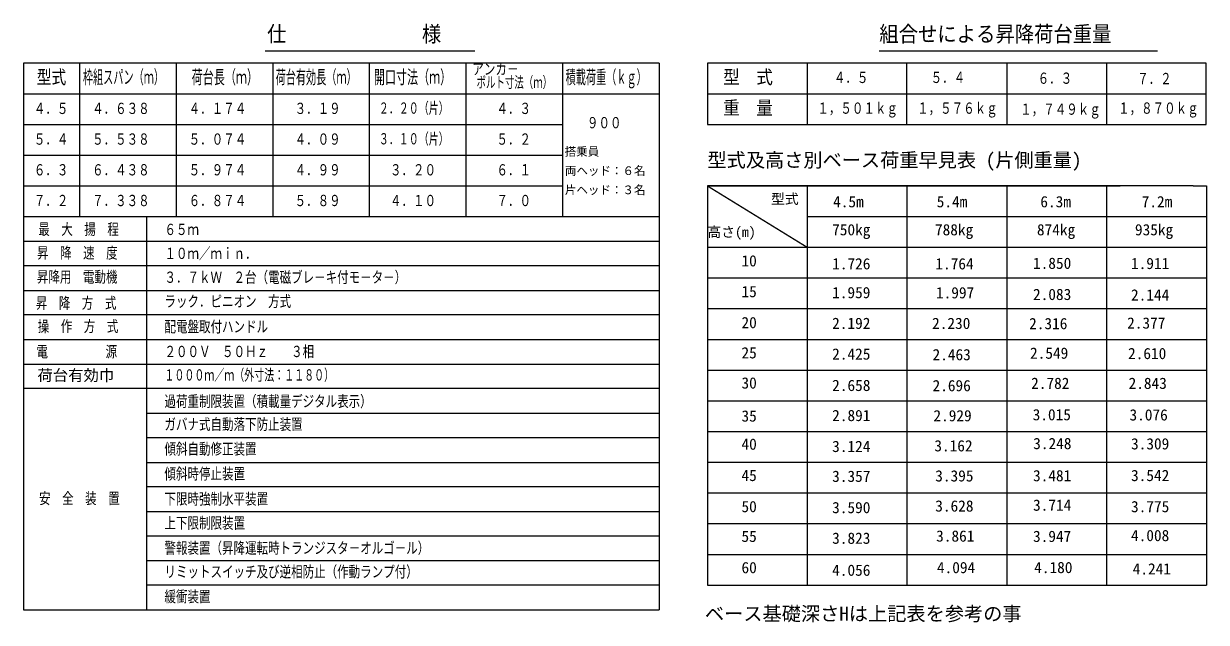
# Model space of a CAD drawing. Units: millimetres, scale not verified. Extents: x -8978 to 8399, y -12303 to 12300.
# Drawn here: x -8032 to 7375, y -12303 to -4506 of the extents above; entities that cross this region are included whole.
import ezdxf
from ezdxf.enums import TextEntityAlignment as Align

# ---------------------------------------------------------------- set-up
doc = ezdxf.new("R2010")
doc.units = ezdxf.units.MM
doc.header["$LTSCALE"] = 20
doc.layers.add('0-D_05 寸法', color=7, linetype='Continuous', lineweight=18)
doc.styles.add('ＭＳ ゴシック', font='')
doc.styles.get('ＭＳ ゴシック').set_extended_font_data('MS Gothic')

msp = doc.modelspace()

# ---------------------------------------------------------------- linework, layer by layer
at = {"layer": '0-D_05 寸法'}
for p, q in [((-4884.18, -4860.95), (-2152.62, -4860.95)), ((3114.7, -4858.63), (6737.68, -4858.63)), ((-7303.74, -5019.21), (-7303.74, -7019.21)), ((-6045.56, -5019.21), (-6045.56, -7019.21)), ((-4787.37, -5019.21), (-4787.37, -7019.21)), ((-3529.19, -5019.21), (-3529.19, -7019.21)), ((-2271.01, -5019.21), (-2271.01, -7019.21)), ((-1012.83, -5019.21), (-1012.83, -7019.21)), ((245.35, -5019.21), (245.35, -12139.21)), ((7374.68, -5019.21), (875.03, -5019.21)), ((875.03, -5019.21), (875.03, -5819.21)), ((2174.96, -5019.21), (2174.96, -5819.21)), ((3474.89, -5819.21), (3474.89, -5019.21)), ((4774.82, -5019.21), (4774.82, -5819.21)), ((6074.75, -5019.21), (6074.75, -5819.21)), ((7374.68, -5819.21), (7374.68, -5019.21)), ((-8032.49, -5419.21), (245.35, -5419.21)), ((875.03, -5419.21), (7374.68, -5419.21)), ((-8032.49, -5819.21), (-1012.83, -5819.21)), ((875.03, -5819.21), (7374.68, -5819.21)), ((-8032.49, -6219.21), (-1012.83, -6219.21)), ((-8032.49, -6619.21), (-1012.83, -6619.21)), ((7204.11, -6617.45), (875.03, -6617.45)), ((875.03, -6617.45), (6251.02, -6617.45)), ((875.03, -6617.45), (875.03, -11817.45)), ((875.03, -6617.45), (2175.03, -7417.45)), ((2175.03, -6617.45), (2175.03, -11817.45)), ((2175.03, -6617.45), (2175.03, -9417.45)), ((3475.03, -6617.45), (3475.03, -11817.45)), ((3475.03, -6617.45), (3475.03, -9417.45)), ((4775.03, -6617.45), (4775.03, -11817.45)), ((4775.03, -6617.45), (4775.03, -9417.45)), ((6075.03, -6617.45), (6075.03, -11817.45)), ((6075.03, -6617.45), (6075.03, -9417.45)), ((7204.11, -6617.45), (7375.03, -6617.45)), ((7375.03, -6617.45), (7375.03, -11817.45)), ((7375.03, -6617.45), (7375.03, -9417.45)), ((-8032.49, -7019.21), (245.35, -7019.21)), ((-6432.49, -7019.21), (-6432.49, -12139.21)), ((2175.03, -7017.45), (3475.03, -7017.45)), ((3475.03, -7017.45), (4775.03, -7017.45)), ((4775.03, -7017.45), (6075.03, -7017.45)), ((6075.03, -7017.45), (7375.03, -7017.45)), ((-8032.49, -7339.21), (245.35, -7339.21)), ((875.03, -7417.45), (7204.11, -7417.45)), ((7204.11, -7417.45), (7375.03, -7417.45)), ((245.35, -7659.21), (-8032.49, -7659.21)), ((875.03, -7817.45), (7204.11, -7817.45)), ((7204.11, -7817.45), (7375.03, -7817.45)), ((-8032.49, -7979.21), (245.35, -7979.21)), ((245.35, -8299.21), (-8032.49, -8299.21)), ((875.03, -8217.45), (7204.11, -8217.45)), ((7204.11, -8217.45), (7375.03, -8217.45)), ((-8032.49, -8619.21), (245.35, -8619.21)), ((875.03, -8617.45), (7204.11, -8617.45)), ((7204.11, -8617.45), (7375.03, -8617.45)), ((-8032.49, -8939.21), (245.35, -8939.21)), ((875.03, -9017.45), (7204.11, -9017.45)), ((7204.11, -9017.45), (7375.03, -9017.45)), ((245.35, -9259.21), (-8032.49, -9259.21)), ((875.03, -9417.45), (7204.11, -9417.45)), ((7204.11, -9417.45), (7375.03, -9417.45)), ((-6432.49, -9579.21), (245.35, -9579.21)), ((875.03, -9817.45), (7204.11, -9817.45)), ((7204.11, -9817.45), (7375.03, -9817.45)), ((245.35, -9899.21), (-6432.49, -9899.21)), ((-6432.49, -10219.21), (245.35, -10219.21)), ((875.03, -10217.45), (7204.11, -10217.45)), ((7204.11, -10217.45), (7375.03, -10217.45)), ((245.35, -10539.21), (-6432.49, -10539.21)), ((875.03, -10617.45), (7204.11, -10617.45)), ((7204.11, -10617.45), (7375.03, -10617.45)), ((-6432.49, -10859.21), (245.35, -10859.21)), ((875.03, -11017.45), (7204.11, -11017.45)), ((7204.11, -11017.45), (7375.03, -11017.45)), ((245.35, -11179.21), (-6432.49, -11179.21)), ((-6432.49, -11499.21), (245.35, -11499.21)), ((875.03, -11417.45), (7204.11, -11417.45)), ((7204.11, -11417.45), (7375.03, -11417.45)), ((245.35, -11819.21), (-6432.49, -11819.21)), ((875.03, -11817.45), (7375.03, -11817.45)), ((-8032.49, -12139.21), (245.35, -12139.21))]:
    msp.add_line(p, q, dxfattribs=at)
msp.add_lwpolyline([(245.35, -5019.21), (-8032.49, -5019.21), (-8032.49, -12139.21)], dxfattribs=at)

# ---------------------------------------------------------------- texts
at = {"layer": '0-D_05 寸法', "style": 'ＭＳ ゴシック'}
for s, height, width, p in [('仕\u3000\u3000\u3000\u3000\u3000\u3000\u3000様', 205.3, 0.9, (-4861.08, -4803.44)), ('組合せによる昇降荷台重量', 205.3, 0.9, (3114.9, -4803.44)), ('枠組スパン（ｍ）', 176, 0.55, (-7260.04, -5341.94)), ('荷台長（ｍ）', 176, 0.6, (-5843.54, -5341.94)), ('荷台有効長（ｍ）', 176, 0.55, (-4750.11, -5341.94)), ('開口寸法（ｍ）', 176, 0.6, (-3470.29, -5341.94)), ('アンカ－', 146.6, 0.75, (-2186.57, -5213.49)), ('積載荷重（ｋｇ）', 176, 0.55, (-971.54, -5341.94)), ('型式', 176, 0.8, (-7861.81, -5341.94)), ('ボルト寸法（ｍ）', 146.6, 0.6, (-2132.57, -5385.45)), ('型\u3000式', 176, 0.9, (1079.73, -5341.94)), ('４．５', 146.6, 0.75, (2522.73, -5322.94)), ('５．４', 146.6, 0.75, (3783.55, -5322.31)), ('６．３', 146.6, 0.75, (5177.38, -5333.24)), ('７．２', 146.6, 0.75, (6473.53, -5337.65)), ('４．５', 146.6, 0.75, (-7899.61, -5726.05)), ('４．６３８', 146.6, 0.75, (-7140.83, -5726.05)), ('４．１７４', 146.6, 0.75, (-5882.56, -5726.05)), ('３．１９', 146.6, 0.75, (-4502.13, -5726.05)), ('２．２０（片）', 146.6, 0.65, (-3405.16, -5721.98)), ('４．３', 146.6, 0.75, (-1872.83, -5726.05)), ('重\u3000量', 176, 0.9, (1079.73, -5741.94)), ('１，５０１ｋｇ', 146.6, 0.75, (2307.36, -5722.94)), ('１，５７６ｋｇ', 146.6, 0.75, (3607.29, -5722.94)), ('１，７４９ｋｇ', 146.6, 0.75, (4950.25, -5736.52)), ('１，８７０ｋｇ', 146.6, 0.75, (6225.17, -5722.94)), ('９００', 146.6, 0.75, (-693.95, -5912.09)), ('５．４', 146.6, 0.75, (-7899.61, -6126.05)), ('５．５３８', 146.6, 0.75, (-7140.83, -6126.05)), ('５．０７４', 146.6, 0.75, (-5882.56, -6126.05)), ('４．０９', 146.6, 0.75, (-4502.13, -6126.05)), ('３．１０（片）', 146.6, 0.65, (-3405.16, -6121.98)), ('５．２', 146.6, 0.75, (-1872.83, -6126.05)), ('６．３', 146.6, 0.75, (-7899.61, -6526.05)), ('６．４３８', 146.6, 0.75, (-7140.83, -6526.05)), ('５．９７４', 146.6, 0.75, (-5882.56, -6526.05)), ('４．９９', 146.6, 0.75, (-4502.13, -6526.05)), ('３．２０', 146.6, 0.75, (-3260.13, -6526.05)), ('６．１', 146.6, 0.75, (-1872.83, -6526.05)), ('７．２', 146.6, 0.75, (-7899.61, -6926.05)), ('７．３３８', 146.6, 0.75, (-7140.83, -6926.05)), ('６．８７４', 146.6, 0.75, (-5882.56, -6926.05)), ('５．８９', 146.6, 0.75, (-4502.13, -6926.05)), ('４．１０', 146.6, 0.75, (-3260.13, -6926.05)), ('７．０', 146.6, 0.75, (-1872.83, -6926.05)), ('最\u3000大\u3000揚\u3000程', 146.6, 0.75, (-7842.06, -7299.78)), ('６５ｍ', 146.6, 0.75, (-6197.98, -7302.08)), ('昇\u3000降\u3000速\u3000度', 146.6, 0.75, (-7858.16, -7607.96)), ('１０ｍ／ｍｉｎ．', 146.6, 0.75, (-6197.98, -7614.76)), ('昇降用\u3000電動機', 146.6, 0.75, (-7860.46, -7920.73)), ('３．７ｋＷ\u3000２台（電磁ブレ－キ付モ－タ－）', 146.6, 0.75, (-6197.98, -7925.33)), ('昇\u3000降\u3000方\u3000式', 146.6, 0.75, (-7874.26, -8261.1)), ('ラック．ピニオン\u3000方式', 146.6, 0.75, (-6197.98, -8238.11)), ('操\u3000作\u3000方\u3000式', 146.6, 0.75, (-7848.96, -8564.68)), ('配電盤取付ハンドル', 146.6, 0.75, (-6197.98, -8569.28)), ('電\u3000\u3000\u3000\u3000\u3000源', 146.6, 0.75, (-7865.12, -8894.69)), ('２００Ｖ\u3000５０Ｈｚ\u3000\u3000３相', 146.6, 0.75, (-6197.98, -8892.21)), ('１０００ｍ／ｍ（外寸法：１１８０）', 146.6, 0.65, (-6197.98, -9197.75)), ('過荷重制限装置（積載量デジタル表示）', 146.6, 0.75, (-6197.98, -9541.18)), ('ガバナ式自動落下防止装置', 146.6, 0.75, (-6197.98, -9840.47)), ('傾斜自動修正装置', 146.6, 0.75, (-6197.98, -10161.32)), ('傾斜時停止装置', 146.6, 0.75, (-6197.98, -10484.56)), ('安\u3000全\u3000装\u3000置', 146.6, 0.75, (-7831.15, -10805.41)), ('下限時強制水平装置', 146.6, 0.75, (-6197.98, -10812.59)), ('上下限制限装置', 146.6, 0.75, (-6197.98, -11126.26)), ('警報装置（昇降運転時トランジスタ－オルゴ－ル）', 146.6, 0.75, (-6197.98, -11451.89)), ('リミットスイッチ及び逆相防止（作動ランプ付）', 146.6, 0.75, (-6197.98, -11760.77)), ('緩衝装置', 146.6, 0.75, (-6197.98, -12084.01))]:
    msp.add_text(s, height=height, dxfattribs=dict(at, width=width)).set_placement(p, align=Align.BOTTOM_LEFT)
for s, height, p in [('ww', 1.833, (4774.85, -5021.71)), ('搭乗員', 110, (-984.64, -6259.84)), ('型式及高さ別ベース荷重早見表 (片側重量)', 183.3, (875.03, -6428.49)), ('両ヘッド：６名', 110, (-981.78, -6509.84)), ('片ヘッド：３名', 110, (-981.78, -6759.84)), ('型式', 132, (1703.86, -6893.81)), ('4.5m', 146.6, (2512.51, -6941.17)), ('5.4m', 146.6, (3862.39, -6941.17)), ('6.3m', 146.6, (5212.28, -6941.17)), ('7.2m', 146.6, (6532.66, -6941.17)), ('高さ(m)', 132, (875.03, -7324.17)), ('750kg', 146.6, (2500.1, -7306.43)), ('788kg', 146.6, (3839.84, -7306.43)), ('874kg', 146.6, (5168.42, -7306.43)), ('935kg', 146.6, (6444.7, -7306.43)), ('10', 146.6, (1318.96, -7711.56)), ('1.726', 146.6, (2500.1, -7749.98)), ('1.764', 146.6, (3845, -7749.97)), ('1.850', 146.6, (5116.84, -7743.35)), ('1.911', 146.6, (6393.61, -7745.79)), ('15', 146.6, (1318.96, -8112.12)), ('1.959', 146.6, (2500.1, -8125.39)), ('1.997', 146.6, (3852.71, -8127.25)), ('2.083', 146.6, (5116.84, -8148.99)), ('2.144', 146.6, (6393.61, -8156.12)), ('20', 146.6, (1318.96, -8516.34)), ('2.192', 146.6, (2500.1, -8525.55)), ('2.230', 146.6, (3802.15, -8525.78)), ('2.316', 146.6, (5066.28, -8528.96)), ('2.377', 146.6, (6343.05, -8521.54)), ('25', 146.6, (1318.96, -8909.39)), ('2.425', 146.6, (2500.1, -8925.71)), ('2.463', 146.6, (3807.94, -8933.42)), ('2.549', 146.6, (5077.93, -8914.11)), ('2.610', 146.6, (6354.83, -8918.84)), ('荷台有効巾', 146.6, (-7852.7, -9202.72)), ('30', 146.6, (1318.96, -9302.44)), ('2.658', 146.6, (2500.1, -9334.13)), ('2.696', 146.6, (3807.99, -9336.89)), ('2.782', 146.6, (5092.27, -9306.29)), ('2.843', 146.6, (6361.97, -9306.58)), ('35', 146.6, (1318.96, -9732.5)), ('2.891', 146.6, (2500.1, -9726.04)), ('2.929', 146.6, (3819.65, -9728.78)), ('3.015', 146.6, (5112.18, -9715.74)), ('3.076', 146.6, (6373.94, -9718.16)), ('40', 146.6, (1318.96, -10099.24)), ('3.124', 146.6, (2500.1, -10128.7)), ('3.162', 146.6, (3831.36, -10120.58)), ('3.248', 146.6, (5119.45, -10091.06)), ('3.309', 146.6, (6393.61, -10094.75)), ('45', 146.6, (1318.96, -10507)), ('3.481', 146.6, (5116.84, -10509.66)), ('3.542', 146.6, (6393.61, -10507.39)), ('3.357', 146.6, (2500.1, -10517.66)), ('3.395', 146.6, (3843.07, -10512.52)), ('50', 146.6, (1318.96, -10912.38)), ('3.590', 146.6, (2500.1, -10925.16)), ('3.628', 146.6, (3843.12, -10904.36)), ('3.714', 146.6, (5116.84, -10893.84)), ('3.775', 146.6, (6393.61, -10912.82)), ('55', 146.6, (1318.96, -11299.45)), ('3.823', 146.6, (2500.1, -11324.21)), ('3.861', 146.6, (3854.78, -11296.21)), ('3.947', 146.6, (5116.84, -11299.81)), ('4.008', 146.6, (6393.61, -11289.41)), ('60', 146.6, (1318.96, -11707.18)), ('4.056', 146.6, (2500.1, -11740.98)), ('4.094', 146.6, (3865.36, -11706.53)), ('4.180', 146.6, (5132.4, -11705.77)), ('4.241', 146.6, (6415.44, -11723.68)), ('ベース基礎深さHは上記表を参考の事', 183.3, (843.06, -12336.59))]:
    msp.add_text(s, height=height, dxfattribs=at).set_placement(p, align=Align.BOTTOM_LEFT)

doc.saveas('drawing.dxf')
